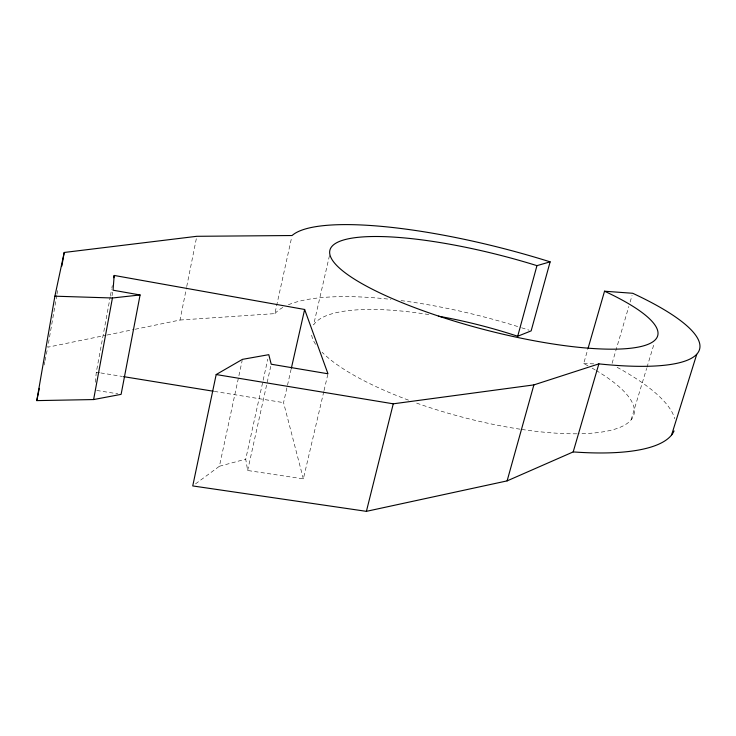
<?xml version="1.0" encoding="UTF-8"?>
<svg xmlns="http://www.w3.org/2000/svg" width="736" height="736" viewBox="0 0 736 736"><rect width="100%" height="100%" fill="white"/><g stroke="black" fill="none" stroke-linecap="round" stroke-linejoin="round"><path stroke-width="0.55" stroke-dasharray="3.68 2.76" d="M95.312 382.288L96.306 372.214L110.234 296.829M56.782 295.329L47.776 347.217L106.058 335.239M56.976 294.198L57.758 289.69M110.446 295.706L111.697 288.954M111.9 287.822L112.314 285.577M112.001 295.817L113.04 290.205M135.194 329.25L180.016 320.031L186.512 287.656M186.732 286.543L196.797 236.302M44.114 365.019L44.804 361.68M45.034 360.566L47.546 348.33M195.5 483.892L219.411 466.256L242.19 360.474M180.016 320.031L274.878 313.619L291.576 237.765M323.785 391.672L303.352 478.869L247.655 470.497L245.723 459.154L267.803 359.113M247.655 470.497L270.968 365.332M303.352 478.869L283.562 402.638L291.088 369.362M329.47 255.594L313.619 324.898A166.658 46.69 14.9 0 1 430.367 314.824M324.042 390.549L327.971 373.778M587.954 365.82A166.658 46.69 14.9 0 0 583.685 363.538L587.788 349.287M612.094 363.336L628.848 306.415M630.136 302.036L632.068 295.467M631.12 419.814L646.65 368.386M646.981 367.292L654.249 343.215M219.411 466.256L245.723 459.154M107.171 335.009L134.072 329.48M583.685 363.538L593.796 363.86M96.756 390.466L117.788 393.824M96.306 372.214L99.71 372.766M100.841 372.95L122.406 376.455M214.332 391.396L283.562 402.638M274.878 313.619A209.107 58.806 14.9 0 1 282.974 307.381M288.374 304.787A209.107 58.806 14.9 0 1 390.991 299.386M401.083 300.601A209.107 58.806 14.9 0 1 520.582 327.446M521.649 327.787A209.107 58.806 14.9 0 1 529.046 330.179M617.108 367.292A209.107 58.806 14.9 0 1 674.737 418.756M596.114 370.466A166.658 46.69 14.9 0 1 577.889 433.789M576.776 433.798A166.658 46.69 14.9 0 1 521.125 429.346M519.966 429.171A166.658 46.69 14.9 0 1 415.178 402.592M408.498 400.154A166.658 46.69 14.9 0 1 322.11 352.231M315.643 344.384A166.658 46.69 14.9 0 1 311.42 333.509M592.103 368.129A166.658 46.69 14.9 0 1 595.13 369.886"/><path stroke-width="1.1" d="M674.047 430.937A209.107 58.806 14.9 0 1 573.197 451.913L507.113 480.884L366.399 511.345L192.74 485.935L216.182 374.541L242.438 359.361L268.787 354.669L271.216 364.219L327.971 373.778L304.64 309.479L114.19 275.448L113.04 290.205L140.088 294.97L121.109 394.358L93.61 399.556L36.8 400.614L54.887 296.185L64.216 252.466L196.797 236.302L292.072 235.529A212.658 47.84 14.6 0 1 550.132 261.85L531.144 330.878L517.702 336.251A166.658 46.69 14.9 0 0 438.408 316.186M61.87 266L64.216 252.466M113.776 277.702L114.19 275.448M93.61 399.556L112.433 297.988L140.088 294.97M36.8 400.614L39.312 388.378M291.346 368.258L304.64 309.479M366.399 511.345L393.263 403.816L533.885 384.9L598.865 363.869A212.658 47.84 14.6 0 0 632.712 293.278L604.532 291.217A169.464 37.978 14.6 0 1 567.548 346.03A169.464 37.978 14.6 0 1 330.4 256.284A169.464 37.978 14.6 0 1 536.949 265.65L550.132 261.85M517.702 336.251L536.949 265.65M507.113 480.884L533.885 384.9M588.11 348.192L604.532 291.217M573.197 451.913L598.865 363.869M671.6 434.948L696.725 354.356M54.887 296.185L112.433 297.988M123.547 376.639L213.201 391.202M216.182 374.541L393.263 403.816"/></g></svg>
